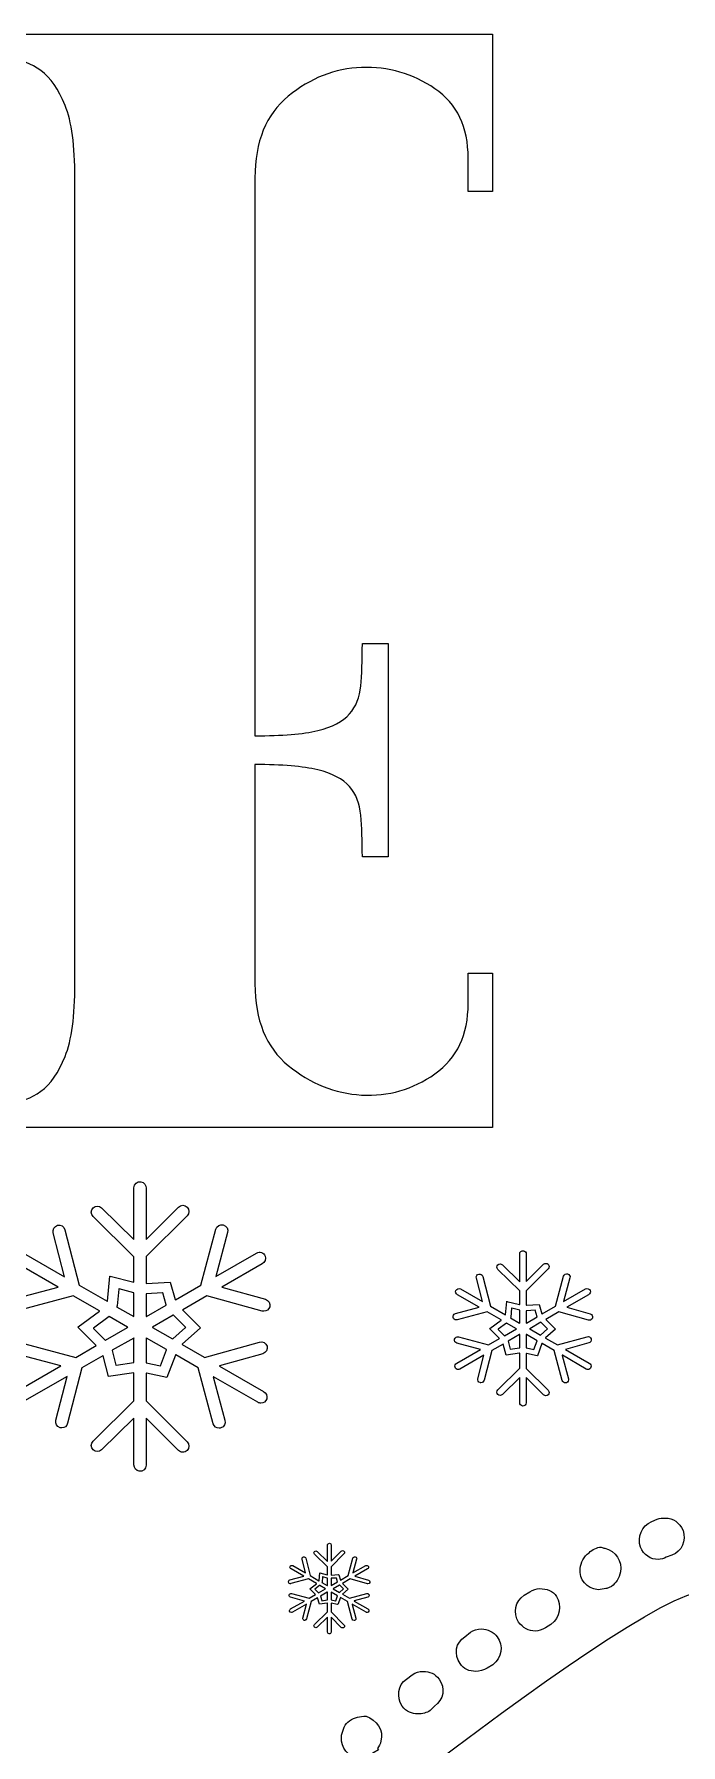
# Model space of a CAD drawing. Header units: inches. Extents: x 66 to 1014, y -940 to -139.
# Drawn here: x 515.6 to 665.7, y -539.7 to -142.3 of the extents above; entities that cross this region are included whole.
import ezdxf

# ---------------------------------------------------------------- set-up
doc = ezdxf.new("R2010")
doc.units = ezdxf.units.IN
doc.header["$MEASUREMENT"] = 0
doc.layers.add('Layer 1', color=7, linetype='Continuous')

# ---------------------------------------------------------------- blocks, each defined once
blk = doc.blocks.new('block 3')
at = {"layer": 'Layer 1', "lineweight": 0}
blk.add_open_spline([(621.98, -178.87), (621.98, -178.87), (621.98, -142.32), (621.98, -142.32), (621.98, -142.32), (503.59, -142.32), (503.59, -142.32), (503.59, -142.32), (503.59, -148.31), (503.59, -148.31), (503.59, -148.31), (510.1, -148.31), (510.1, -148.31), (512.56, -148.31), (514.9, -149.12), (517.12, -150.76), (519.34, -152.41), (521.22, -155.09), (522.75, -158.85), (524.26, -162.6), (525.02, -168.21), (525.02, -175.69), (525.02, -175.69), (525.02, -362.94), (525.02, -362.94), (525.02, -370.44), (524.26, -376.05), (522.75, -379.81), (521.22, -383.56), (519.34, -386.25), (517.12, -387.89), (514.9, -389.53), (512.56, -390.34), (510.1, -390.34), (510.1, -390.34), (503.59, -390.34), (503.59, -390.34), (503.59, -390.34), (503.59, -396.31), (503.59, -396.31), (503.59, -396.31), (621.98, -396.31), (621.98, -396.31), (621.98, -396.31), (621.98, -360.49), (621.98, -360.49), (621.98, -360.49), (616.35, -360.49), (616.35, -360.49), (616.35, -360.49), (616.35, -367.5), (616.35, -367.5), (616.35, -374.77), (613.79, -380.22), (608.63, -383.85), (603.47, -387.47), (597.81, -389.11), (591.6, -388.77), (585.38, -388.41), (579.72, -386.12), (574.56, -381.92), (569.4, -377.7), (566.84, -371.38), (566.84, -362.94), (566.84, -362.94), (566.84, -312), (566.84, -312), (573.15, -312), (578, -312.41), (581.41, -313.24), (584.8, -314.05), (587.26, -315.33), (588.79, -317.1), (590.31, -318.85), (591.19, -321.09), (591.42, -323.78), (591.66, -326.46), (591.77, -329.69), (591.77, -333.43), (591.77, -333.43), (597.74, -333.43), (597.74, -333.43), (597.74, -333.43), (597.74, -283.89), (597.74, -283.89), (597.74, -283.89), (591.77, -283.89), (591.77, -283.89), (591.77, -287.88), (591.66, -291.16), (591.42, -293.74), (591.19, -296.32), (590.31, -298.49), (588.79, -300.24), (587.26, -301.99), (584.8, -303.28), (581.41, -304.1), (578, -304.93), (573.15, -305.32), (566.84, -305.32), (566.84, -305.32), (566.84, -175.69), (566.84, -175.69), (566.84, -167.27), (569.4, -160.96), (574.56, -156.73), (579.72, -152.51), (585.38, -150.29), (591.6, -150.06), (597.81, -149.83), (603.47, -151.47), (608.63, -154.98), (613.79, -158.48), (616.35, -163.88), (616.35, -171.13), (616.35, -171.13), (616.35, -178.87), (616.35, -178.87), (616.35, -178.87), (621.98, -178.87), (621.98, -178.87)], degree=3, knots=[0, 0, 0, 0, 1, 1, 1, 2, 2, 2, 3, 3, 3, 4, 4, 4, 5, 5, 5, 6, 6, 6, 7, 7, 7, 8, 8, 8, 9, 9, 9, 10, 10, 10, 11, 11, 11, 12, 12, 12, 13, 13, 13, 14, 14, 14, 15, 15, 15, 16, 16, 16, 17, 17, 17, 18, 18, 18, 19, 19, 19, 20, 20, 20, 21, 21, 21, 22, 22, 22, 23, 23, 23, 24, 24, 24, 25, 25, 25, 26, 26, 26, 27, 27, 27, 28, 28, 28, 29, 29, 29, 30, 30, 30, 31, 31, 31, 32, 32, 32, 33, 33, 33, 34, 34, 34, 35, 35, 35, 36, 36, 36, 37, 37, 37, 38, 38, 38, 39, 39, 39, 40, 40, 40, 40], dxfattribs=at)
blk = doc.blocks.new('block 21')
at = {"layer": 'Layer 1', "lineweight": 0}
blk.add_open_spline([(590.86, -542.69), (591.64, -542.96), (591.9, -542.69), (592.42, -542.44), (593.2, -542.44), (593.46, -542.17), (594.24, -541.66), (594.24, -541.66), (595.54, -540.87), (595.54, -540.87), (595.54, -540.87), (595.28, -540.62), (595.28, -540.62), (595.54, -540.1), (596.06, -539.58), (596.06, -538.8), (596.84, -536.46), (595.02, -533.86), (592.68, -533.08), (591.12, -533.08), (590.08, -533.34), (588.78, -534.12), (587.74, -534.89), (587.22, -536.2), (586.96, -537.5), (586.96, -537.76), (586.96, -537.76), (586.96, -538.02), (586.7, -540.35), (588.52, -542.69), (590.86, -542.69)], degree=3, knots=[0, 0, 0, 0, 1, 1, 1, 2, 2, 2, 3, 3, 3, 4, 4, 4, 5, 5, 5, 6, 6, 6, 7, 7, 7, 8, 8, 8, 9, 9, 9, 10, 10, 10, 10], dxfattribs=at)
blk = doc.blocks.new('block 24')
at = {"layer": 'Layer 1', "lineweight": 0}
blk.add_open_spline([(604.64, -532.56), (605.68, -532.56), (606.72, -532.3), (607.5, -531.78), (607.5, -531.78), (608.54, -530.74), (608.54, -530.74), (610.62, -529.18), (611.14, -526.58), (609.58, -524.5), (608.8, -523.2), (607.24, -522.68), (605.94, -522.68), (604.9, -522.68), (604.12, -522.94), (603.34, -523.46), (603.34, -523.46), (602.04, -524.5), (602.04, -524.5), (599.96, -525.8), (599.7, -528.66), (601, -530.74), (602.04, -532.04), (603.34, -532.56), (604.64, -532.56)], degree=3, knots=[0, 0, 0, 0, 1, 1, 1, 2, 2, 2, 3, 3, 3, 4, 4, 4, 5, 5, 5, 6, 6, 6, 7, 7, 7, 8, 8, 8, 8], dxfattribs=at)
blk = doc.blocks.new('block 25')
at = {"layer": 'Layer 1', "lineweight": 0}
blk.add_open_spline([(660.53, -496.68), (661.05, -496.68), (661.83, -496.42), (662.35, -496.16), (662.35, -496.16), (663.65, -495.64), (663.65, -495.64), (665.99, -494.86), (667.03, -492.26), (666.25, -489.92), (665.47, -488.1), (663.91, -487.06), (662.09, -487.06), (661.57, -487.06), (660.79, -487.06), (660.27, -487.32), (660.27, -487.32), (658.97, -487.84), (658.97, -487.84), (656.63, -488.88), (655.59, -491.48), (656.37, -493.82), (657.15, -495.64), (658.71, -496.68), (660.53, -496.68)], degree=3, knots=[0, 0, 0, 0, 1, 1, 1, 2, 2, 2, 3, 3, 3, 4, 4, 4, 5, 5, 5, 6, 6, 6, 7, 7, 7, 8, 8, 8, 8], dxfattribs=at)
blk = doc.blocks.new('block 26')
at = {"layer": 'Layer 1', "lineweight": 0}
blk.add_open_spline([(646.5, -503.7), (647.27, -503.7), (647.8, -503.44), (648.31, -503.44), (648.31, -503.44), (648.57, -503.44), (648.57, -503.44), (648.57, -503.44), (649.61, -502.92), (649.61, -502.92), (650.65, -502.14), (651.43, -501.1), (651.69, -499.54), (652.21, -497.2), (650.65, -494.6), (648.05, -494.08), (647.8, -494.08), (647.53, -493.82), (647.27, -493.82), (646.23, -493.82), (645.2, -494.34), (644.41, -495.12), (643.11, -495.9), (642.59, -497.46), (642.33, -498.76), (642.07, -501.36), (643.89, -503.44), (646.5, -503.7)], degree=3, knots=[0, 0, 0, 0, 1, 1, 1, 2, 2, 2, 3, 3, 3, 4, 4, 4, 5, 5, 5, 6, 6, 6, 7, 7, 7, 8, 8, 8, 9, 9, 9, 9], dxfattribs=at)
blk = doc.blocks.new('block 27')
at = {"layer": 'Layer 1', "lineweight": 0}
blk.add_open_spline([(618.15, -522.68), (618.94, -522.68), (619.98, -522.42), (620.75, -521.9), (620.75, -521.9), (622.06, -521.12), (622.06, -521.12), (624.13, -519.56), (624.66, -516.7), (623.09, -514.62), (622.32, -513.58), (620.75, -512.8), (619.45, -512.8), (618.42, -512.8), (617.64, -513.06), (616.86, -513.58), (616.86, -513.58), (615.56, -514.62), (615.56, -514.62), (613.47, -515.92), (612.96, -518.78), (614.52, -520.86), (615.3, -522.16), (616.6, -522.68), (618.15, -522.68)], degree=3, knots=[0, 0, 0, 0, 1, 1, 1, 2, 2, 2, 3, 3, 3, 4, 4, 4, 5, 5, 5, 6, 6, 6, 7, 7, 7, 8, 8, 8, 8], dxfattribs=at)
blk = doc.blocks.new('block 28')
at = {"layer": 'Layer 1', "lineweight": 0}
blk.add_open_spline([(631.94, -513.32), (632.71, -513.32), (633.5, -513.06), (634.28, -512.54), (634.28, -512.54), (635.58, -511.76), (635.58, -511.76), (637.65, -510.2), (638.18, -507.34), (636.88, -505.26), (636.09, -503.96), (634.54, -503.44), (632.97, -503.44), (632.2, -503.44), (631.41, -503.7), (630.64, -504.22), (630.64, -504.22), (629.34, -505), (629.34, -505), (627.26, -506.3), (626.73, -509.16), (628.03, -511.24), (629.07, -512.54), (630.37, -513.32), (631.94, -513.32)], degree=3, knots=[0, 0, 0, 0, 1, 1, 1, 2, 2, 2, 3, 3, 3, 4, 4, 4, 5, 5, 5, 6, 6, 6, 7, 7, 7, 8, 8, 8, 8], dxfattribs=at)
blk = doc.blocks.new('block 57')
at = {"layer": 'Layer 1', "lineweight": 0}
blk.add_open_spline([(893.2, -597.29), (897.62, -579.36), (938.7, -527.62), (928.81, -509.17), (928.03, -508.64), (927.01, -508.37), (925.96, -508.37), (913.48, -508.37), (876.82, -539.06), (795.45, -542.43), (786.88, -542.7), (778.81, -542.95), (771.27, -542.95), (701.08, -542.95), (675.61, -529.17), (675.61, -529.17), (675.61, -529.17), (674.31, -510.46), (674.31, -510.46), (674.31, -510.46), (674.84, -503.45), (671.45, -503.95), (653.51, -504.48), (546.67, -593.12), (546.67, -593.12), (546.67, -593.12), (539.38, -597.29), (538.86, -605.87), (538.35, -613.41), (551.09, -620.16), (551.09, -620.16), (551.09, -620.16), (652.72, -699.46), (652.72, -699.46), (652.72, -699.46), (659.23, -703.88), (663.65, -703.88), (664.68, -703.88), (666, -703.61), (666.5, -702.58), (667.3, -701.53), (668.07, -676.06), (668.07, -676.06), (668.07, -676.06), (719.29, -693.74), (771.8, -693.74), (775.69, -693.74), (779.34, -693.74), (782.98, -693.47), (838.87, -690.87), (941.04, -665.93), (941.56, -644.86), (942.59, -637.31), (890.6, -610.29), (893.2, -597.29)], degree=3, knots=[0, 0, 0, 0, 1, 1, 1, 2, 2, 2, 3, 3, 3, 4, 4, 4, 5, 5, 5, 6, 6, 6, 7, 7, 7, 8, 8, 8, 9, 9, 9, 10, 10, 10, 11, 11, 11, 12, 12, 12, 13, 13, 13, 14, 14, 14, 15, 15, 15, 16, 16, 16, 17, 17, 17, 18, 18, 18, 18], dxfattribs=at)
blk = doc.blocks.new('block 56')
at = {"layer": 'Layer 1'}
blk.add_blockref('block 57', (0, 0), dxfattribs=at)
blk = doc.blocks.new('block 11')
at = {"layer": 'Layer 1'}
for name in ['block 25', 'block 26', 'block 56', 'block 28', 'block 27', 'block 24', 'block 21']:
    blk.add_blockref(name, (0, 0), dxfattribs=at)
blk = doc.blocks.new('block 101')
at = {"layer": 'Layer 1', "lineweight": 0}
for points, knots in [([(569.25, -436.23), (569.25, -436.23), (559.12, -433.42), (559.12, -433.42), (559.12, -433.42), (568.51, -427.99), (568.51, -427.99), (569.15, -427.63), (569.49, -426.85), (569.22, -426.17), (568.89, -425.36), (567.94, -425.05), (567.2, -425.48), (567.2, -425.48), (557.75, -430.93), (557.75, -430.93), (557.75, -430.93), (560.49, -420.7), (560.49, -420.7), (560.69, -419.94), (560.23, -419.17), (559.48, -418.95), (558.74, -418.75), (557.94, -419.2), (557.75, -419.96), (557.75, -419.96), (554.26, -432.95), (554.26, -432.95), (554.26, -432.95), (548.4, -436.34), (548.4, -436.34), (548.36, -436.34), (548.35, -436.34), (548.33, -436.31), (548.33, -436.31), (547.16, -432.25), (547.16, -432.25), (547.16, -432.23), (547.14, -432.21), (547.12, -432.21), (547.12, -432.21), (541.6, -432.57), (541.6, -432.57), (541.58, -432.57), (541.56, -432.55), (541.56, -432.53), (541.56, -432.53), (541.56, -426.31), (541.56, -426.31), (541.56, -426.31), (551.07, -416.82), (551.07, -416.82), (551.63, -416.26), (551.63, -415.36), (551.07, -414.8), (550.51, -414.26), (549.61, -414.26), (549.07, -414.8), (549.07, -414.8), (541.56, -422.31), (541.56, -422.31), (541.56, -422.31), (541.56, -410.44), (541.56, -410.44), (541.56, -409.7), (541.08, -409.03), (540.36, -408.92), (539.47, -408.8), (538.73, -409.46), (538.73, -410.33), (538.73, -410.33), (538.73, -422.34), (538.73, -422.34), (538.73, -422.34), (531.23, -414.98), (531.23, -414.98), (530.67, -414.42), (529.77, -414.44), (529.23, -415), (528.67, -415.56), (528.68, -416.44), (529.24, -417), (529.24, -417), (538.73, -426.33), (538.73, -426.33), (538.73, -426.33), (538.73, -432.21), (538.73, -432.21), (538.73, -432.23), (538.71, -432.25), (538.68, -432.25), (538.68, -432.25), (533.19, -430.82), (533.19, -430.82), (533.18, -430.82), (533.14, -430.84), (533.14, -430.86), (533.14, -430.86), (532.58, -436.65), (532.58, -436.65), (532.56, -436.68), (532.54, -436.7), (532.51, -436.68), (532.51, -436.68), (526.03, -432.95), (526.03, -432.95), (526.03, -432.95), (522.71, -420.07), (522.71, -420.07), (522.51, -419.31), (521.76, -418.84), (520.98, -419.04), (520.22, -419.24), (519.77, -420.02), (519.97, -420.77), (519.97, -420.77), (522.59, -430.97), (522.59, -430.97), (522.59, -430.97), (513.1, -425.48), (513.1, -425.48), (512.38, -425.07), (511.4, -425.36), (511.08, -426.17), (510.81, -426.85), (511.15, -427.63), (511.78, -427.99), (511.78, -427.99), (521.14, -433.4), (521.14, -433.4), (521.14, -433.4), (510.9, -436.14), (510.9, -436.14), (510.14, -436.34), (509.69, -437.12), (509.91, -437.87), (510.07, -438.51), (510.65, -438.92), (511.26, -438.92), (511.38, -438.92), (511.51, -438.9), (511.64, -438.87), (511.64, -438.87), (524.61, -435.4), (524.61, -435.4), (524.61, -435.4), (530.7, -438.92), (530.7, -438.92), (530.72, -438.92), (530.74, -438.96), (530.7, -438.97), (530.7, -438.97), (525.74, -442.65), (525.74, -442.65), (525.71, -442.67), (525.71, -442.69), (525.73, -442.71), (525.73, -442.71), (529.95, -446.93), (529.95, -446.93), (529.97, -446.95), (529.97, -446.98), (529.93, -446.98), (529.93, -446.98), (525.22, -449.71), (525.22, -449.71), (525.22, -449.71), (512.25, -446.23), (512.25, -446.23), (511.49, -446.03), (510.72, -446.48), (510.5, -447.24), (510.3, -447.99), (510.75, -448.77), (511.51, -448.97), (511.51, -448.97), (521.76, -451.71), (521.76, -451.71), (521.76, -451.71), (511.46, -457.66), (511.46, -457.66), (510.88, -457.99), (510.54, -458.69), (510.74, -459.34), (510.92, -459.99), (511.49, -460.35), (512.09, -460.35), (512.32, -460.35), (512.58, -460.3), (512.79, -460.15), (512.79, -460.15), (523.2, -454.15), (523.2, -454.15), (523.2, -454.15), (520.58, -464.34), (520.58, -464.34), (520.39, -465.1), (520.84, -465.87), (521.59, -466.05), (521.72, -466.09), (521.83, -466.11), (521.96, -466.11), (522.59, -466.11), (523.16, -465.69), (523.33, -465.04), (523.33, -465.04), (526.65, -452.16), (526.65, -452.16), (526.65, -452.16), (531.5, -449.35), (531.5, -449.35), (531.53, -449.35), (531.55, -449.35), (531.57, -449.38), (531.57, -449.38), (532.8, -454.16), (532.8, -454.16), (532.81, -454.18), (532.83, -454.2), (532.85, -454.2), (532.85, -454.2), (538.7, -453.32), (538.7, -453.32), (538.71, -453.32), (538.73, -453.33), (538.73, -453.35), (538.73, -453.35), (538.73, -459.85), (538.73, -459.85), (538.73, -459.85), (529.24, -469.17), (529.24, -469.17), (528.68, -469.71), (528.67, -470.62), (529.23, -471.17), (529.77, -471.73), (530.67, -471.73), (531.23, -471.19), (531.23, -471.19), (538.73, -463.81), (538.73, -463.81), (538.73, -463.81), (538.73, -474.67), (538.73, -474.67), (538.73, -475.4), (539.22, -476.08), (539.94, -476.19), (540.82, -476.32), (541.56, -475.63), (541.56, -474.78), (541.56, -474.78), (541.56, -463.85), (541.56, -463.85), (541.56, -463.85), (549.07, -471.35), (549.07, -471.35), (549.34, -471.63), (549.7, -471.77), (550.06, -471.77), (550.42, -471.77), (550.78, -471.63), (551.07, -471.35), (551.63, -470.8), (551.63, -469.91), (551.07, -469.35), (551.07, -469.35), (541.56, -459.85), (541.56, -459.85), (541.56, -459.85), (541.56, -453.42), (541.56, -453.42), (541.56, -453.41), (541.58, -453.39), (541.62, -453.39), (541.62, -453.39), (546.36, -454.43), (546.36, -454.43), (546.38, -454.43), (546.4, -454.43), (546.4, -454.42), (546.4, -454.42), (548.36, -449.17), (548.36, -449.17), (548.36, -449.13), (548.4, -449.13), (548.42, -449.13), (548.42, -449.13), (553.63, -452.16), (553.63, -452.16), (553.65, -452.16), (553.65, -452.16), (553.67, -452.18), (553.67, -452.18), (557.13, -465.15), (557.13, -465.15), (557.31, -465.78), (557.87, -466.2), (558.5, -466.2), (558.65, -466.2), (558.79, -466.18), (558.94, -466.12), (559.68, -465.89), (560.05, -465.08), (559.86, -464.34), (559.86, -464.34), (557.15, -454.25), (557.15, -454.25), (557.15, -454.22), (557.19, -454.2), (557.2, -454.22), (557.2, -454.22), (567.5, -460.15), (567.5, -460.15), (567.74, -460.3), (567.97, -460.35), (568.21, -460.35), (568.8, -460.35), (569.38, -459.99), (569.58, -459.34), (569.76, -458.69), (569.42, -457.99), (568.84, -457.66), (568.84, -457.66), (558.59, -451.75), (558.59, -451.75), (558.56, -451.73), (558.56, -451.67), (558.59, -451.67), (558.59, -451.67), (568.64, -448.88), (568.64, -448.88), (569.4, -448.66), (569.83, -447.89), (569.63, -447.13), (569.42, -446.37), (568.66, -445.94), (567.88, -446.15), (567.88, -446.15), (555.08, -449.71), (555.08, -449.71), (555.08, -449.71), (555.06, -449.71), (555.06, -449.69), (555.06, -449.69), (549.93, -446.75), (549.93, -446.75), (549.92, -446.73), (549.92, -446.7), (549.93, -446.68), (549.93, -446.68), (554.17, -442.89), (554.17, -442.89), (554.19, -442.87), (554.19, -442.85), (554.17, -442.84), (554.17, -442.84), (550.04, -438.7), (550.04, -438.7), (550.02, -438.69), (550.04, -438.65), (550.06, -438.65), (550.06, -438.65), (555.67, -435.4), (555.67, -435.4), (555.67, -435.4), (568.5, -438.96), (568.5, -438.96), (568.62, -438.99), (568.75, -439.01), (568.88, -439.01), (569.51, -439.01), (570.07, -438.6), (570.25, -437.96), (570.44, -437.23), (570.01, -436.43), (569.25, -436.23)], [0, 0, 0, 0, 1, 1, 1, 2, 2, 2, 3, 3, 3, 4, 4, 4, 5, 5, 5, 6, 6, 6, 7, 7, 7, 8, 8, 8, 9, 9, 9, 10, 10, 10, 11, 11, 11, 12, 12, 12, 13, 13, 13, 14, 14, 14, 15, 15, 15, 16, 16, 16, 17, 17, 17, 18, 18, 18, 19, 19, 19, 20, 20, 20, 21, 21, 21, 22, 22, 22, 23, 23, 23, 24, 24, 24, 25, 25, 25, 26, 26, 26, 27, 27, 27, 28, 28, 28, 29, 29, 29, 30, 30, 30, 31, 31, 31, 32, 32, 32, 33, 33, 33, 34, 34, 34, 35, 35, 35, 36, 36, 36, 37, 37, 37, 38, 38, 38, 39, 39, 39, 40, 40, 40, 41, 41, 41, 42, 42, 42, 43, 43, 43, 44, 44, 44, 45, 45, 45, 46, 46, 46, 47, 47, 47, 48, 48, 48, 49, 49, 49, 50, 50, 50, 51, 51, 51, 52, 52, 52, 53, 53, 53, 54, 54, 54, 55, 55, 55, 56, 56, 56, 57, 57, 57, 58, 58, 58, 59, 59, 59, 60, 60, 60, 61, 61, 61, 62, 62, 62, 63, 63, 63, 64, 64, 64, 65, 65, 65, 66, 66, 66, 67, 67, 67, 68, 68, 68, 69, 69, 69, 70, 70, 70, 71, 71, 71, 72, 72, 72, 73, 73, 73, 74, 74, 74, 75, 75, 75, 76, 76, 76, 77, 77, 77, 78, 78, 78, 79, 79, 79, 80, 80, 80, 81, 81, 81, 82, 82, 82, 83, 83, 83, 84, 84, 84, 85, 85, 85, 86, 86, 86, 87, 87, 87, 88, 88, 88, 89, 89, 89, 90, 90, 90, 91, 91, 91, 92, 92, 92, 93, 93, 93, 94, 94, 94, 95, 95, 95, 96, 96, 96, 97, 97, 97, 98, 98, 98, 99, 99, 99, 100, 100, 100, 101, 101, 101, 102, 102, 102, 103, 103, 103, 104, 104, 104, 105, 105, 105, 106, 106, 106, 107, 107, 107, 108, 108, 108, 109, 109, 109, 110, 110, 110, 111, 111, 111, 112, 112, 112, 113, 113, 113, 114, 114, 114, 115, 115, 115, 116, 116, 116, 117, 117, 117, 118, 118, 118, 119, 119, 119, 120, 120, 120, 121, 121, 121, 122, 122, 122, 123, 123, 123, 124, 124, 124, 125, 125, 125, 125]), ([(538.73, -440.2), (538.73, -440.24), (538.7, -440.26), (538.68, -440.24), (538.68, -440.24), (534.71, -437.96), (534.71, -437.96), (534.71, -437.96), (534.84, -437.75), (534.84, -437.75), (534.84, -437.75), (535.23, -433.85), (535.23, -433.85), (535.23, -433.82), (535.25, -433.8), (535.27, -433.82), (535.27, -433.82), (538.7, -434.7), (538.7, -434.7), (538.71, -434.7), (538.73, -434.72), (538.73, -434.74), (538.73, -434.74), (538.73, -440.2), (538.73, -440.2)], [0, 0, 0, 0, 1, 1, 1, 2, 2, 2, 3, 3, 3, 4, 4, 4, 5, 5, 5, 6, 6, 6, 7, 7, 7, 8, 8, 8, 8]), ([(541.56, -434.99), (541.56, -434.95), (541.58, -434.93), (541.6, -434.93), (541.6, -434.93), (545.37, -434.7), (545.37, -434.7), (545.39, -434.7), (545.41, -434.7), (545.42, -434.72), (545.42, -434.72), (546.24, -437.55), (546.24, -437.55), (546.24, -437.57), (546.24, -437.59), (546.22, -437.59), (546.22, -437.59), (541.62, -440.24), (541.62, -440.24), (541.6, -440.26), (541.56, -440.24), (541.56, -440.2), (541.56, -440.2), (541.56, -434.99), (541.56, -434.99)], [0, 0, 0, 0, 1, 1, 1, 2, 2, 2, 3, 3, 3, 4, 4, 4, 5, 5, 5, 6, 6, 6, 7, 7, 7, 8, 8, 8, 8]), ([(532.13, -445.72), (532.11, -445.74), (532.09, -445.74), (532.08, -445.72), (532.08, -445.72), (529.35, -442.98), (529.35, -442.98), (529.33, -442.96), (529.33, -442.94), (529.35, -442.93), (529.35, -442.93), (532.98, -440.26), (532.98, -440.26), (532.98, -440.24), (533, -440.24), (533.01, -440.26), (533.01, -440.26), (537.25, -442.69), (537.25, -442.69), (537.29, -442.71), (537.29, -442.75), (537.25, -442.76), (537.25, -442.76), (532.13, -445.72), (532.13, -445.72)], [0, 0, 0, 0, 1, 1, 1, 2, 2, 2, 3, 3, 3, 4, 4, 4, 5, 5, 5, 6, 6, 6, 7, 7, 7, 8, 8, 8, 8]), ([(550.75, -442.75), (550.75, -442.76), (550.75, -442.78), (550.73, -442.8), (550.73, -442.8), (547.75, -445.45), (547.75, -445.45), (547.73, -445.47), (547.72, -445.47), (547.72, -445.45), (547.72, -445.45), (543.04, -442.76), (543.04, -442.76), (543.01, -442.75), (543.01, -442.71), (543.04, -442.69), (543.04, -442.69), (547.86, -439.91), (547.86, -439.91), (547.88, -439.89), (547.9, -439.89), (547.91, -439.91), (547.91, -439.91), (550.75, -442.75), (550.75, -442.75)], [0, 0, 0, 0, 1, 1, 1, 2, 2, 2, 3, 3, 3, 4, 4, 4, 5, 5, 5, 6, 6, 6, 7, 7, 7, 8, 8, 8, 8]), ([(538.73, -450.88), (538.73, -450.92), (538.71, -450.92), (538.7, -450.93), (538.7, -450.93), (534.6, -451.53), (534.6, -451.53), (534.58, -451.55), (534.56, -451.53), (534.56, -451.51), (534.56, -451.51), (533.68, -448.14), (533.68, -448.14), (533.68, -448.12), (533.68, -448.1), (533.7, -448.08), (533.7, -448.08), (538.68, -445.22), (538.68, -445.22), (538.7, -445.2), (538.73, -445.22), (538.73, -445.25), (538.73, -445.25), (538.73, -450.88), (538.73, -450.88)], [0, 0, 0, 0, 1, 1, 1, 2, 2, 2, 3, 3, 3, 4, 4, 4, 5, 5, 5, 6, 6, 6, 7, 7, 7, 8, 8, 8, 8]), ([(544.9, -451.66), (544.9, -451.67), (544.88, -451.69), (544.87, -451.67), (544.87, -451.67), (541.6, -450.95), (541.6, -450.95), (541.58, -450.95), (541.56, -450.93), (541.56, -450.92), (541.56, -450.92), (541.56, -445.25), (541.56, -445.25), (541.56, -445.22), (541.6, -445.2), (541.62, -445.22), (541.62, -445.22), (546.27, -447.9), (546.27, -447.9), (546.29, -447.9), (546.29, -447.92), (546.29, -447.94), (546.29, -447.94), (544.9, -451.66), (544.9, -451.66)], [0, 0, 0, 0, 1, 1, 1, 2, 2, 2, 3, 3, 3, 4, 4, 4, 5, 5, 5, 6, 6, 6, 7, 7, 7, 8, 8, 8, 8])]:
    blk.add_open_spline(points, degree=3, knots=knots, dxfattribs=at)
blk = doc.blocks.new('block 100')
at = {"layer": 'Layer 1'}
blk.add_blockref('block 101', (0, 0), dxfattribs=at)
blk = doc.blocks.new('block 103')
at = {"layer": 'Layer 1', "lineweight": 0}
for points, knots in [([(644.69, -439.59), (644.69, -439.59), (639.26, -438.09), (639.26, -438.09), (639.26, -438.09), (644.3, -435.17), (644.3, -435.17), (644.64, -434.97), (644.82, -434.56), (644.68, -434.19), (644.5, -433.76), (643.99, -433.6), (643.59, -433.83), (643.59, -433.83), (638.52, -436.76), (638.52, -436.76), (638.52, -436.76), (639.99, -431.25), (639.99, -431.25), (640.09, -430.86), (639.86, -430.44), (639.44, -430.33), (639.05, -430.23), (638.63, -430.46), (638.52, -430.88), (638.52, -430.88), (636.65, -437.84), (636.65, -437.84), (636.65, -437.84), (633.51, -439.64), (633.51, -439.64), (633.49, -439.66), (633.47, -439.64), (633.47, -439.64), (633.47, -439.64), (632.84, -437.46), (632.84, -437.46), (632.84, -437.44), (632.82, -437.44), (632.82, -437.44), (632.82, -437.44), (629.87, -437.62), (629.87, -437.62), (629.85, -437.64), (629.85, -437.62), (629.85, -437.6), (629.85, -437.6), (629.85, -434.28), (629.85, -434.28), (629.85, -434.28), (634.93, -429.18), (634.93, -429.18), (635.24, -428.89), (635.24, -428.4), (634.93, -428.1), (634.65, -427.81), (634.16, -427.81), (633.87, -428.1), (633.87, -428.1), (629.85, -432.12), (629.85, -432.12), (629.85, -432.12), (629.85, -425.75), (629.85, -425.75), (629.85, -425.37), (629.58, -424.99), (629.2, -424.94), (628.73, -424.89), (628.31, -425.25), (628.31, -425.7), (628.31, -425.7), (628.31, -432.16), (628.31, -432.16), (628.31, -432.16), (624.29, -428.19), (624.29, -428.19), (624, -427.9), (623.52, -427.9), (623.23, -428.21), (622.92, -428.51), (622.94, -428.98), (623.23, -429.29), (623.23, -429.29), (628.31, -434.28), (628.31, -434.28), (628.31, -434.28), (628.31, -437.44), (628.31, -437.44), (628.31, -437.46), (628.31, -437.46), (628.3, -437.46), (628.3, -437.46), (625.36, -436.7), (625.36, -436.7), (625.34, -436.68), (625.32, -436.7), (625.32, -436.72), (625.32, -436.72), (625.01, -439.82), (625.01, -439.82), (625.01, -439.84), (625, -439.84), (625, -439.84), (625, -439.84), (621.51, -437.84), (621.51, -437.84), (621.51, -437.84), (619.73, -430.93), (619.73, -430.93), (619.62, -430.51), (619.2, -430.26), (618.81, -430.37), (618.39, -430.48), (618.16, -430.89), (618.25, -431.31), (618.25, -431.31), (619.67, -436.77), (619.67, -436.77), (619.67, -436.77), (614.57, -433.83), (614.57, -433.83), (614.17, -433.6), (613.67, -433.76), (613.49, -434.19), (613.34, -434.56), (613.52, -434.97), (613.86, -435.17), (613.86, -435.17), (618.88, -438.07), (618.88, -438.07), (618.88, -438.07), (613.4, -439.55), (613.4, -439.55), (612.98, -439.66), (612.75, -440.08), (612.85, -440.47), (612.95, -440.81), (613.25, -441.03), (613.59, -441.03), (613.65, -441.03), (613.72, -441.03), (613.79, -441.01), (613.79, -441.01), (620.76, -439.16), (620.76, -439.16), (620.76, -439.16), (624.02, -441.03), (624.02, -441.03), (624.04, -441.05), (624.04, -441.07), (624.02, -441.07), (624.02, -441.07), (621.35, -443.03), (621.35, -443.03), (621.33, -443.05), (621.33, -443.07), (621.35, -443.07), (621.35, -443.07), (623.61, -445.32), (623.61, -445.32), (623.62, -445.34), (623.62, -445.36), (623.61, -445.36), (623.61, -445.36), (621.08, -446.82), (621.08, -446.82), (621.08, -446.82), (614.12, -444.96), (614.12, -444.96), (613.7, -444.86), (613.29, -445.09), (613.18, -445.51), (613.07, -445.9), (613.32, -446.32), (613.72, -446.43), (613.72, -446.43), (619.22, -447.9), (619.22, -447.9), (619.22, -447.9), (613.7, -451.08), (613.7, -451.08), (613.38, -451.28), (613.2, -451.64), (613.31, -451.98), (613.4, -452.34), (613.72, -452.54), (614.03, -452.54), (614.15, -452.54), (614.28, -452.5), (614.41, -452.43), (614.41, -452.43), (620, -449.2), (620, -449.2), (620, -449.2), (618.59, -454.67), (618.59, -454.67), (618.48, -455.08), (618.72, -455.5), (619.13, -455.59), (619.19, -455.61), (619.26, -455.62), (619.31, -455.62), (619.66, -455.62), (619.96, -455.39), (620.05, -455.05), (620.05, -455.05), (621.84, -448.14), (621.84, -448.14), (621.84, -448.14), (624.45, -446.64), (624.45, -446.64), (624.47, -446.64), (624.47, -446.64), (624.47, -446.64), (624.47, -446.64), (625.14, -449.22), (625.14, -449.22), (625.14, -449.22), (625.16, -449.24), (625.18, -449.22), (625.18, -449.22), (628.3, -448.77), (628.3, -448.77), (628.31, -448.75), (628.31, -448.77), (628.31, -448.79), (628.31, -448.79), (628.31, -452.25), (628.31, -452.25), (628.31, -452.25), (623.23, -457.27), (623.23, -457.27), (622.94, -457.56), (622.92, -458.04), (623.23, -458.33), (623.52, -458.64), (624, -458.64), (624.29, -458.35), (624.29, -458.35), (628.31, -454.4), (628.31, -454.4), (628.31, -454.4), (628.31, -460.22), (628.31, -460.22), (628.31, -460.6), (628.58, -460.96), (628.96, -461.02), (629.43, -461.09), (629.85, -460.73), (629.85, -460.28), (629.85, -460.28), (629.85, -454.42), (629.85, -454.42), (629.85, -454.42), (633.87, -458.44), (633.87, -458.44), (634.01, -458.58), (634.21, -458.66), (634.39, -458.66), (634.59, -458.66), (634.79, -458.58), (634.93, -458.44), (635.24, -458.13), (635.24, -457.66), (634.93, -457.36), (634.93, -457.36), (629.85, -452.27), (629.85, -452.27), (629.85, -452.27), (629.85, -448.82), (629.85, -448.82), (629.85, -448.81), (629.85, -448.79), (629.87, -448.79), (629.87, -448.79), (632.41, -449.37), (632.41, -449.37), (632.43, -449.37), (632.43, -449.37), (632.43, -449.35), (632.43, -449.35), (633.49, -446.53), (633.49, -446.53), (633.49, -446.52), (633.51, -446.52), (633.51, -446.52), (633.51, -446.52), (636.32, -448.14), (636.32, -448.14), (636.32, -448.14), (636.32, -448.14), (636.32, -448.16), (636.32, -448.16), (638.2, -455.1), (638.2, -455.1), (638.29, -455.44), (638.6, -455.66), (638.92, -455.66), (639.01, -455.66), (639.08, -455.66), (639.16, -455.62), (639.55, -455.5), (639.75, -455.07), (639.64, -454.67), (639.64, -454.67), (638.2, -449.26), (638.2, -449.26), (638.2, -449.24), (638.22, -449.24), (638.24, -449.24), (638.24, -449.24), (643.76, -452.43), (643.76, -452.43), (643.88, -452.5), (644.01, -452.54), (644.13, -452.54), (644.46, -452.54), (644.77, -452.34), (644.86, -451.98), (644.96, -451.64), (644.78, -451.28), (644.48, -451.08), (644.48, -451.08), (638.98, -447.9), (638.98, -447.9), (638.96, -447.9), (638.96, -447.89), (638.98, -447.87), (638.98, -447.87), (644.37, -446.37), (644.37, -446.37), (644.77, -446.26), (645, -445.85), (644.89, -445.45), (644.78, -445.04), (644.37, -444.8), (643.95, -444.91), (643.95, -444.91), (637.1, -446.82), (637.1, -446.82), (637.08, -446.82), (637.08, -446.82), (637.08, -446.82), (637.08, -446.82), (634.34, -445.23), (634.34, -445.23), (634.32, -445.23), (634.32, -445.22), (634.32, -445.2), (634.32, -445.2), (636.61, -443.18), (636.61, -443.18), (636.61, -443.16), (636.61, -443.14), (636.61, -443.14), (636.61, -443.14), (634.39, -440.92), (634.39, -440.92), (634.38, -440.91), (634.39, -440.91), (634.39, -440.89), (634.39, -440.89), (637.41, -439.16), (637.41, -439.16), (637.41, -439.16), (644.3, -441.07), (644.3, -441.07), (644.35, -441.09), (644.42, -441.09), (644.5, -441.09), (644.82, -441.09), (645.13, -440.87), (645.22, -440.53), (645.34, -440.13), (645.11, -439.71), (644.69, -439.59)], [0, 0, 0, 0, 1, 1, 1, 2, 2, 2, 3, 3, 3, 4, 4, 4, 5, 5, 5, 6, 6, 6, 7, 7, 7, 8, 8, 8, 9, 9, 9, 10, 10, 10, 11, 11, 11, 12, 12, 12, 13, 13, 13, 14, 14, 14, 15, 15, 15, 16, 16, 16, 17, 17, 17, 18, 18, 18, 19, 19, 19, 20, 20, 20, 21, 21, 21, 22, 22, 22, 23, 23, 23, 24, 24, 24, 25, 25, 25, 26, 26, 26, 27, 27, 27, 28, 28, 28, 29, 29, 29, 30, 30, 30, 31, 31, 31, 32, 32, 32, 33, 33, 33, 34, 34, 34, 35, 35, 35, 36, 36, 36, 37, 37, 37, 38, 38, 38, 39, 39, 39, 40, 40, 40, 41, 41, 41, 42, 42, 42, 43, 43, 43, 44, 44, 44, 45, 45, 45, 46, 46, 46, 47, 47, 47, 48, 48, 48, 49, 49, 49, 50, 50, 50, 51, 51, 51, 52, 52, 52, 53, 53, 53, 54, 54, 54, 55, 55, 55, 56, 56, 56, 57, 57, 57, 58, 58, 58, 59, 59, 59, 60, 60, 60, 61, 61, 61, 62, 62, 62, 63, 63, 63, 64, 64, 64, 65, 65, 65, 66, 66, 66, 67, 67, 67, 68, 68, 68, 69, 69, 69, 70, 70, 70, 71, 71, 71, 72, 72, 72, 73, 73, 73, 74, 74, 74, 75, 75, 75, 76, 76, 76, 77, 77, 77, 78, 78, 78, 79, 79, 79, 80, 80, 80, 81, 81, 81, 82, 82, 82, 83, 83, 83, 84, 84, 84, 85, 85, 85, 86, 86, 86, 87, 87, 87, 88, 88, 88, 89, 89, 89, 90, 90, 90, 91, 91, 91, 92, 92, 92, 93, 93, 93, 94, 94, 94, 95, 95, 95, 96, 96, 96, 97, 97, 97, 98, 98, 98, 99, 99, 99, 100, 100, 100, 101, 101, 101, 102, 102, 102, 103, 103, 103, 104, 104, 104, 105, 105, 105, 106, 106, 106, 107, 107, 107, 108, 108, 108, 109, 109, 109, 110, 110, 110, 111, 111, 111, 112, 112, 112, 113, 113, 113, 114, 114, 114, 115, 115, 115, 116, 116, 116, 117, 117, 117, 118, 118, 118, 119, 119, 119, 120, 120, 120, 121, 121, 121, 122, 122, 122, 123, 123, 123, 124, 124, 124, 125, 125, 125, 125]), ([(628.31, -438.79), (628.31, -438.79), (628.31, -441.73), (628.31, -441.73), (628.31, -441.73), (628.3, -441.75), (628.3, -441.75), (628.3, -441.75), (626.17, -440.53), (626.17, -440.53), (626.17, -440.53), (626.24, -440.4), (626.24, -440.4), (626.24, -440.4), (626.44, -438.31), (626.44, -438.31), (626.44, -438.31), (626.46, -438.29), (626.47, -438.29), (626.47, -438.29), (628.31, -438.78), (628.31, -438.78), (628.31, -438.78), (628.31, -438.78), (628.31, -438.79)], [0, 0, 0, 0, 1, 1, 1, 2, 2, 2, 3, 3, 3, 4, 4, 4, 5, 5, 5, 6, 6, 6, 7, 7, 7, 8, 8, 8, 8]), ([(629.85, -438.92), (629.85, -438.92), (629.85, -438.9), (629.87, -438.9), (629.87, -438.9), (631.89, -438.78), (631.89, -438.78), (631.9, -438.78), (631.9, -438.78), (631.9, -438.79), (631.9, -438.79), (632.34, -440.29), (632.34, -440.29), (632.35, -440.31), (632.34, -440.33), (632.34, -440.33), (632.34, -440.33), (629.87, -441.75), (629.87, -441.75), (629.87, -441.75), (629.85, -441.73), (629.85, -441.73), (629.85, -441.73), (629.85, -438.92), (629.85, -438.92)], [0, 0, 0, 0, 1, 1, 1, 2, 2, 2, 3, 3, 3, 4, 4, 4, 5, 5, 5, 6, 6, 6, 7, 7, 7, 8, 8, 8, 8]), ([(624.78, -444.69), (624.78, -444.69), (624.76, -444.69), (624.76, -444.68), (624.76, -444.68), (623.28, -443.21), (623.28, -443.21), (623.28, -443.21), (623.28, -443.2), (623.28, -443.18), (623.28, -443.18), (625.23, -441.75), (625.23, -441.75), (625.25, -441.75), (625.25, -441.75), (625.25, -441.75), (625.25, -441.75), (627.54, -443.07), (627.54, -443.07), (627.54, -443.07), (627.54, -443.09), (627.54, -443.11), (627.54, -443.11), (624.78, -444.69), (624.78, -444.69)], [0, 0, 0, 0, 1, 1, 1, 2, 2, 2, 3, 3, 3, 4, 4, 4, 5, 5, 5, 6, 6, 6, 7, 7, 7, 8, 8, 8, 8]), ([(628.31, -447.45), (628.31, -447.47), (628.31, -447.47), (628.3, -447.47), (628.3, -447.47), (626.11, -447.81), (626.11, -447.81), (626.1, -447.81), (626.1, -447.8), (626.08, -447.8), (626.08, -447.8), (625.61, -445.97), (625.61, -445.97), (625.61, -445.97), (625.61, -445.96), (625.63, -445.96), (625.63, -445.96), (628.3, -444.42), (628.3, -444.42), (628.31, -444.42), (628.31, -444.42), (628.31, -444.44), (628.31, -444.44), (628.31, -447.45), (628.31, -447.45)], [0, 0, 0, 0, 1, 1, 1, 2, 2, 2, 3, 3, 3, 4, 4, 4, 5, 5, 5, 6, 6, 6, 7, 7, 7, 8, 8, 8, 8]), ([(632.37, -445.88), (632.37, -445.88), (631.63, -447.87), (631.63, -447.87), (631.63, -447.89), (631.62, -447.89), (631.62, -447.89), (631.62, -447.89), (629.87, -447.49), (629.87, -447.49), (629.85, -447.49), (629.85, -447.49), (629.85, -447.47), (629.85, -447.47), (629.85, -444.44), (629.85, -444.44), (629.85, -444.42), (629.87, -444.42), (629.87, -444.42), (629.87, -444.42), (632.37, -445.85), (632.37, -445.85), (632.37, -445.87), (632.37, -445.87), (632.37, -445.88)], [0, 0, 0, 0, 1, 1, 1, 2, 2, 2, 3, 3, 3, 4, 4, 4, 5, 5, 5, 6, 6, 6, 7, 7, 7, 8, 8, 8, 8]), ([(634.75, -443.09), (634.77, -443.09), (634.77, -443.11), (634.75, -443.12), (634.75, -443.12), (633.17, -444.55), (633.17, -444.55), (633.15, -444.55), (633.15, -444.55), (633.13, -444.55), (633.13, -444.55), (630.64, -443.11), (630.64, -443.11), (630.62, -443.09), (630.62, -443.07), (630.64, -443.07), (630.64, -443.07), (633.22, -441.57), (633.22, -441.57), (633.24, -441.55), (633.24, -441.57), (633.26, -441.57), (633.26, -441.57), (634.75, -443.09), (634.75, -443.09)], [0, 0, 0, 0, 1, 1, 1, 2, 2, 2, 3, 3, 3, 4, 4, 4, 5, 5, 5, 6, 6, 6, 7, 7, 7, 8, 8, 8, 8])]:
    blk.add_open_spline(points, degree=3, knots=knots, dxfattribs=at)
blk = doc.blocks.new('block 102')
at = {"layer": 'Layer 1'}
blk.add_blockref('block 103', (0, 0), dxfattribs=at)
blk = doc.blocks.new('block 107')
at = {"layer": 'Layer 1', "lineweight": 0}
for points, knots in [([(588.95, -501.19), (588.95, -501.19), (592.96, -502.31), (592.96, -502.31), (593.01, -502.33), (593.05, -502.33), (593.08, -502.33), (593.28, -502.33), (593.46, -502.2), (593.52, -502), (593.57, -501.77), (593.44, -501.52), (593.21, -501.46), (593.21, -501.46), (590.04, -500.58), (590.04, -500.58), (590.04, -500.58), (592.98, -498.88), (592.98, -498.88), (593.17, -498.76), (593.28, -498.52), (593.19, -498.31), (593.08, -498.05), (592.8, -497.96), (592.56, -498.09), (592.56, -498.09), (589.6, -499.8), (589.6, -499.8), (589.6, -499.8), (590.45, -496.59), (590.45, -496.59), (590.52, -496.36), (590.38, -496.12), (590.14, -496.05), (589.91, -496), (589.66, -496.12), (589.6, -496.36), (589.6, -496.36), (588.5, -500.43), (588.5, -500.43), (588.5, -500.43), (586.68, -501.5), (586.68, -501.5), (586.66, -501.5), (586.66, -501.5), (586.66, -501.48), (586.66, -501.48), (586.28, -500.22), (586.28, -500.22), (586.28, -500.2), (586.28, -500.2), (586.27, -500.2), (586.27, -500.2), (584.55, -500.31), (584.55, -500.31), (584.53, -500.31), (584.53, -500.31), (584.53, -500.31), (584.53, -500.31), (584.53, -498.36), (584.53, -498.36), (584.53, -498.36), (587.51, -495.38), (587.51, -495.38), (587.69, -495.2), (587.69, -494.93), (587.51, -494.75), (587.33, -494.57), (587.06, -494.57), (586.88, -494.75), (586.88, -494.75), (584.53, -497.1), (584.53, -497.1), (584.53, -497.1), (584.53, -493.38), (584.53, -493.38), (584.53, -493.15), (584.37, -492.95), (584.15, -492.91), (583.88, -492.88), (583.65, -493.07), (583.65, -493.34), (583.65, -493.34), (583.65, -497.11), (583.65, -497.11), (583.65, -497.11), (581.3, -494.81), (581.3, -494.81), (581.12, -494.64), (580.84, -494.64), (580.67, -494.81), (580.49, -494.99), (580.49, -495.27), (580.67, -495.44), (580.67, -495.44), (583.65, -498.36), (583.65, -498.36), (583.65, -498.36), (583.65, -500.2), (583.65, -500.2), (583.65, -500.22), (583.63, -500.22), (583.63, -500.22), (583.63, -500.22), (581.92, -499.77), (581.92, -499.77), (581.9, -499.77), (581.9, -499.77), (581.9, -499.78), (581.9, -499.78), (581.72, -501.59), (581.72, -501.59), (581.72, -501.61), (581.7, -501.61), (581.7, -501.61), (581.7, -501.61), (579.66, -500.43), (579.66, -500.43), (579.66, -500.43), (578.63, -496.39), (578.63, -496.39), (578.56, -496.16), (578.33, -496.01), (578.09, -496.09), (577.86, -496.14), (577.71, -496.38), (577.77, -496.63), (577.77, -496.63), (578.6, -499.8), (578.6, -499.8), (578.6, -499.8), (575.62, -498.09), (575.62, -498.09), (575.39, -497.96), (575.1, -498.05), (574.99, -498.31), (574.9, -498.52), (575.01, -498.76), (575.21, -498.88), (575.21, -498.88), (578.15, -500.58), (578.15, -500.58), (578.15, -500.58), (574.94, -501.43), (574.94, -501.43), (574.7, -501.5), (574.56, -501.73), (574.61, -501.97), (574.67, -502.17), (574.85, -502.31), (575.04, -502.31), (575.08, -502.31), (575.12, -502.29), (575.17, -502.29), (575.17, -502.29), (579.23, -501.19), (579.23, -501.19), (579.23, -501.19), (581.14, -502.29), (581.14, -502.29), (581.14, -502.31), (581.14, -502.31), (581.14, -502.33), (581.14, -502.33), (579.57, -503.46), (579.57, -503.46), (579.57, -503.48), (579.57, -503.48), (579.57, -503.48), (579.57, -503.48), (580.89, -504.82), (580.89, -504.82), (580.91, -504.82), (580.91, -504.82), (580.89, -504.84), (580.89, -504.84), (579.41, -505.68), (579.41, -505.68), (579.41, -505.68), (575.35, -504.58), (575.35, -504.58), (575.12, -504.53), (574.88, -504.67), (574.81, -504.91), (574.74, -505.14), (574.88, -505.38), (575.12, -505.45), (575.12, -505.45), (578.33, -506.32), (578.33, -506.32), (578.33, -506.32), (575.12, -508.17), (575.12, -508.17), (574.92, -508.28), (574.81, -508.5), (574.88, -508.7), (574.94, -508.89), (575.12, -509), (575.3, -509), (575.37, -509), (575.46, -508.98), (575.53, -508.95), (575.53, -508.95), (578.78, -507.07), (578.78, -507.07), (578.78, -507.07), (577.97, -510.27), (577.97, -510.27), (577.89, -510.5), (578.04, -510.73), (578.27, -510.81), (578.27, -510.81), (578.4, -510.81), (578.4, -510.81), (578.6, -510.81), (578.78, -510.68), (578.81, -510.48), (578.81, -510.48), (579.86, -506.44), (579.86, -506.44), (579.86, -506.44), (581.38, -505.58), (581.38, -505.58), (581.38, -505.58), (581.39, -505.58), (581.39, -505.58), (581.39, -505.58), (581.79, -507.07), (581.79, -507.07), (581.79, -507.07), (581.79, -507.09), (581.81, -507.09), (581.81, -507.09), (583.63, -506.8), (583.63, -506.8), (583.63, -506.8), (583.65, -506.82), (583.65, -506.82), (583.65, -506.82), (583.65, -508.86), (583.65, -508.86), (583.65, -508.86), (580.67, -511.78), (580.67, -511.78), (580.49, -511.94), (580.49, -512.23), (580.67, -512.39), (580.84, -512.57), (581.12, -512.57), (581.3, -512.41), (581.3, -512.41), (583.65, -510.1), (583.65, -510.1), (583.65, -510.1), (583.65, -513.49), (583.65, -513.49), (583.65, -513.73), (583.79, -513.95), (584.03, -513.96), (584.3, -514), (584.53, -513.8), (584.53, -513.53), (584.53, -513.53), (584.53, -510.1), (584.53, -510.1), (584.53, -510.1), (586.88, -512.47), (586.88, -512.47), (586.97, -512.54), (587.08, -512.59), (587.2, -512.59), (587.31, -512.59), (587.42, -512.54), (587.51, -512.47), (587.69, -512.29), (587.69, -512), (587.51, -511.83), (587.51, -511.83), (584.53, -508.86), (584.53, -508.86), (584.53, -508.86), (584.53, -506.84), (584.53, -506.84), (584.53, -506.84), (584.53, -506.84), (584.55, -506.84), (584.55, -506.84), (586.03, -507.16), (586.03, -507.16), (586.03, -507.16), (586.05, -507.16), (586.05, -507.14), (586.05, -507.14), (586.66, -505.5), (586.66, -505.5), (586.66, -505.5), (586.68, -505.5), (586.68, -505.5), (586.68, -505.5), (588.32, -506.44), (588.32, -506.44), (588.32, -506.44), (588.32, -506.44), (588.32, -506.46), (588.32, -506.46), (589.4, -510.52), (589.4, -510.52), (589.46, -510.72), (589.64, -510.84), (589.84, -510.84), (589.87, -510.84), (589.93, -510.84), (589.98, -510.82), (590.2, -510.75), (590.32, -510.5), (590.25, -510.27), (590.25, -510.27), (589.42, -507.11), (589.42, -507.11), (589.4, -507.09), (589.42, -507.09), (589.44, -507.09), (589.44, -507.09), (592.65, -508.95), (592.65, -508.95), (592.72, -508.98), (592.8, -509), (592.89, -509), (593.07, -509), (593.25, -508.89), (593.3, -508.7), (593.35, -508.5), (593.26, -508.28), (593.07, -508.17), (593.07, -508.17), (589.85, -506.32), (589.85, -506.32), (589.85, -506.32), (589.85, -506.3), (589.87, -506.3), (589.87, -506.3), (593.01, -505.41), (593.01, -505.41), (593.25, -505.36), (593.39, -505.11), (593.32, -504.87), (593.25, -504.64), (593.01, -504.49), (592.78, -504.57), (592.78, -504.57), (588.77, -505.68), (588.77, -505.68), (588.75, -505.68), (588.75, -505.68), (588.75, -505.68), (588.75, -505.68), (587.15, -504.75), (587.15, -504.75), (587.15, -504.75), (587.15, -504.75), (587.15, -504.73), (587.15, -504.73), (588.48, -503.56), (588.48, -503.56), (588.48, -503.54), (588.48, -503.54), (588.48, -503.54), (588.48, -503.54), (587.19, -502.24), (587.19, -502.24), (587.19, -502.24), (587.19, -502.22), (587.19, -502.22), (587.19, -502.22), (588.95, -501.19), (588.95, -501.19)], [0, 0, 0, 0, 1, 1, 1, 2, 2, 2, 3, 3, 3, 4, 4, 4, 5, 5, 5, 6, 6, 6, 7, 7, 7, 8, 8, 8, 9, 9, 9, 10, 10, 10, 11, 11, 11, 12, 12, 12, 13, 13, 13, 14, 14, 14, 15, 15, 15, 16, 16, 16, 17, 17, 17, 18, 18, 18, 19, 19, 19, 20, 20, 20, 21, 21, 21, 22, 22, 22, 23, 23, 23, 24, 24, 24, 25, 25, 25, 26, 26, 26, 27, 27, 27, 28, 28, 28, 29, 29, 29, 30, 30, 30, 31, 31, 31, 32, 32, 32, 33, 33, 33, 34, 34, 34, 35, 35, 35, 36, 36, 36, 37, 37, 37, 38, 38, 38, 39, 39, 39, 40, 40, 40, 41, 41, 41, 42, 42, 42, 43, 43, 43, 44, 44, 44, 45, 45, 45, 46, 46, 46, 47, 47, 47, 48, 48, 48, 49, 49, 49, 50, 50, 50, 51, 51, 51, 52, 52, 52, 53, 53, 53, 54, 54, 54, 55, 55, 55, 56, 56, 56, 57, 57, 57, 58, 58, 58, 59, 59, 59, 60, 60, 60, 61, 61, 61, 62, 62, 62, 63, 63, 63, 64, 64, 64, 65, 65, 65, 66, 66, 66, 67, 67, 67, 68, 68, 68, 69, 69, 69, 70, 70, 70, 71, 71, 71, 72, 72, 72, 73, 73, 73, 74, 74, 74, 75, 75, 75, 76, 76, 76, 77, 77, 77, 78, 78, 78, 79, 79, 79, 80, 80, 80, 81, 81, 81, 82, 82, 82, 83, 83, 83, 84, 84, 84, 85, 85, 85, 86, 86, 86, 87, 87, 87, 88, 88, 88, 89, 89, 89, 90, 90, 90, 91, 91, 91, 92, 92, 92, 93, 93, 93, 94, 94, 94, 95, 95, 95, 96, 96, 96, 97, 97, 97, 98, 98, 98, 99, 99, 99, 100, 100, 100, 101, 101, 101, 102, 102, 102, 103, 103, 103, 104, 104, 104, 105, 105, 105, 106, 106, 106, 107, 107, 107, 108, 108, 108, 109, 109, 109, 110, 110, 110, 111, 111, 111, 112, 112, 112, 113, 113, 113, 114, 114, 114, 115, 115, 115, 116, 116, 116, 117, 117, 117, 118, 118, 118, 119, 119, 119, 120, 120, 120, 121, 121, 121, 122, 122, 122, 123, 123, 123, 124, 124, 124, 125, 125, 125, 125]), ([(583.65, -502.71), (583.65, -502.71), (583.65, -502.71), (583.63, -502.71), (583.63, -502.71), (582.39, -502), (582.39, -502), (582.39, -502), (582.42, -501.93), (582.42, -501.93), (582.42, -501.93), (582.55, -500.7), (582.55, -500.7), (582.55, -500.7), (582.55, -500.7), (582.57, -500.7), (582.57, -500.7), (583.63, -500.98), (583.63, -500.98), (583.65, -500.98), (583.65, -500.99), (583.65, -500.99), (583.65, -500.99), (583.65, -502.71), (583.65, -502.71)], [0, 0, 0, 0, 1, 1, 1, 2, 2, 2, 3, 3, 3, 4, 4, 4, 5, 5, 5, 6, 6, 6, 7, 7, 7, 8, 8, 8, 8]), ([(581.57, -504.44), (581.57, -504.44), (581.57, -504.44), (581.56, -504.44), (581.56, -504.44), (580.71, -503.57), (580.71, -503.57), (580.71, -503.57), (580.71, -503.56), (580.71, -503.56), (580.71, -503.56), (581.85, -502.73), (581.85, -502.73), (581.85, -502.73), (581.85, -502.73), (581.86, -502.73), (581.86, -502.73), (583.18, -503.48), (583.18, -503.48), (583.2, -503.48), (583.2, -503.5), (583.18, -503.5), (583.18, -503.5), (581.57, -504.44), (581.57, -504.44)], [0, 0, 0, 0, 1, 1, 1, 2, 2, 2, 3, 3, 3, 4, 4, 4, 5, 5, 5, 6, 6, 6, 7, 7, 7, 8, 8, 8, 8]), ([(583.65, -506.04), (583.65, -506.06), (583.65, -506.06), (583.63, -506.06), (583.63, -506.06), (582.35, -506.26), (582.35, -506.26), (582.35, -506.26), (582.35, -506.24), (582.33, -506.24), (582.33, -506.24), (582.06, -505.18), (582.06, -505.18), (582.06, -505.18), (582.06, -505.18), (582.08, -505.18), (582.08, -505.18), (583.63, -504.28), (583.63, -504.28), (583.63, -504.28), (583.65, -504.28), (583.65, -504.28), (583.65, -504.28), (583.65, -506.04), (583.65, -506.04)], [0, 0, 0, 0, 1, 1, 1, 2, 2, 2, 3, 3, 3, 4, 4, 4, 5, 5, 5, 6, 6, 6, 7, 7, 7, 8, 8, 8, 8]), ([(584.53, -501.07), (584.53, -501.07), (584.53, -501.05), (584.55, -501.05), (584.55, -501.05), (585.72, -500.98), (585.72, -500.98), (585.72, -500.98), (585.74, -500.98), (585.74, -500.99), (585.74, -500.99), (585.99, -501.88), (585.99, -501.88), (585.99, -501.88), (584.55, -502.71), (584.55, -502.71), (584.53, -502.71), (584.53, -502.71), (584.53, -502.71), (584.53, -502.71), (584.53, -501.07), (584.53, -501.07)], [0, 0, 0, 0, 1, 1, 1, 2, 2, 2, 3, 3, 3, 4, 4, 4, 5, 5, 5, 6, 6, 6, 7, 7, 7, 7]), ([(586.01, -505.12), (586.01, -505.12), (585.58, -506.3), (585.58, -506.3), (585.58, -506.3), (585.56, -506.3), (585.56, -506.3), (585.56, -506.3), (584.55, -506.06), (584.55, -506.06), (584.53, -506.06), (584.53, -506.06), (584.53, -506.06), (584.53, -506.06), (584.53, -504.28), (584.53, -504.28), (584.53, -504.28), (584.55, -504.28), (584.55, -504.28), (584.55, -504.28), (586.01, -505.11), (586.01, -505.11), (586.01, -505.12), (586.01, -505.12), (586.01, -505.12)], [0, 0, 0, 0, 1, 1, 1, 2, 2, 2, 3, 3, 3, 4, 4, 4, 5, 5, 5, 6, 6, 6, 7, 7, 7, 8, 8, 8, 8]), ([(587.4, -503.5), (587.4, -503.5), (587.4, -503.52), (587.4, -503.52), (587.4, -503.52), (586.46, -504.35), (586.46, -504.35), (586.46, -504.35), (585, -503.5), (585, -503.5), (584.98, -503.5), (584.98, -503.48), (585, -503.48), (585, -503.48), (586.5, -502.62), (586.5, -502.62), (586.52, -502.62), (586.52, -502.62), (586.52, -502.62), (586.52, -502.62), (587.4, -503.5), (587.4, -503.5)], [0, 0, 0, 0, 1, 1, 1, 2, 2, 2, 3, 3, 3, 4, 4, 4, 5, 5, 5, 6, 6, 6, 7, 7, 7, 7])]:
    blk.add_open_spline(points, degree=3, knots=knots, dxfattribs=at)
blk = doc.blocks.new('block 106')
at = {"layer": 'Layer 1'}
blk.add_blockref('block 107', (0, 0), dxfattribs=at)
blk = doc.blocks.new('block 2')
at = {"layer": 'Layer 1'}
for name in ['block 3', 'block 100', 'block 102', 'block 11', 'block 106']:
    blk.add_blockref(name, (0, 0), dxfattribs=at)

msp = doc.modelspace()

# ---------------------------------------------------------------- block references
at = {"layer": 'Layer 1'}
msp.add_blockref('block 2', (0, 0), dxfattribs=at)

doc.saveas('drawing.dxf')
